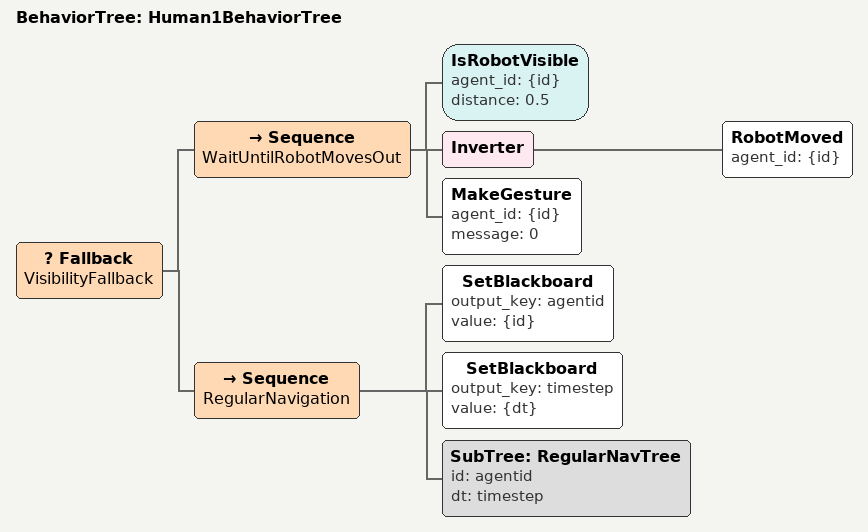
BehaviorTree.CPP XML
<root main_tree_to_execute='Human1BehaviorTree'>
    <include path='BTRegularNav.xml'/>
    <BehaviorTree ID='Human1BehaviorTree'>
        <Fallback name='VisibilityFallback'>
            <Sequence name='WaitUntilRobotMovesOut'>
                <IsRobotVisible agent_id='{id}' distance='0.5'/>
                <Inverter>
                    <RobotMoved agent_id='{id}'/>
                </Inverter>
                <MakeGesture agent_id='{id}' message='0'/>
            </Sequence>
            <Sequence name='RegularNavigation'>
                <SetBlackboard output_key='agentid' value='{id}'/>
                <SetBlackboard output_key='timestep' value='{dt}'/>
                <SubTree ID='RegularNavTree' id='agentid' dt='timestep'/>
            </Sequence>
        </Fallback>
    </BehaviorTree>
</root>
